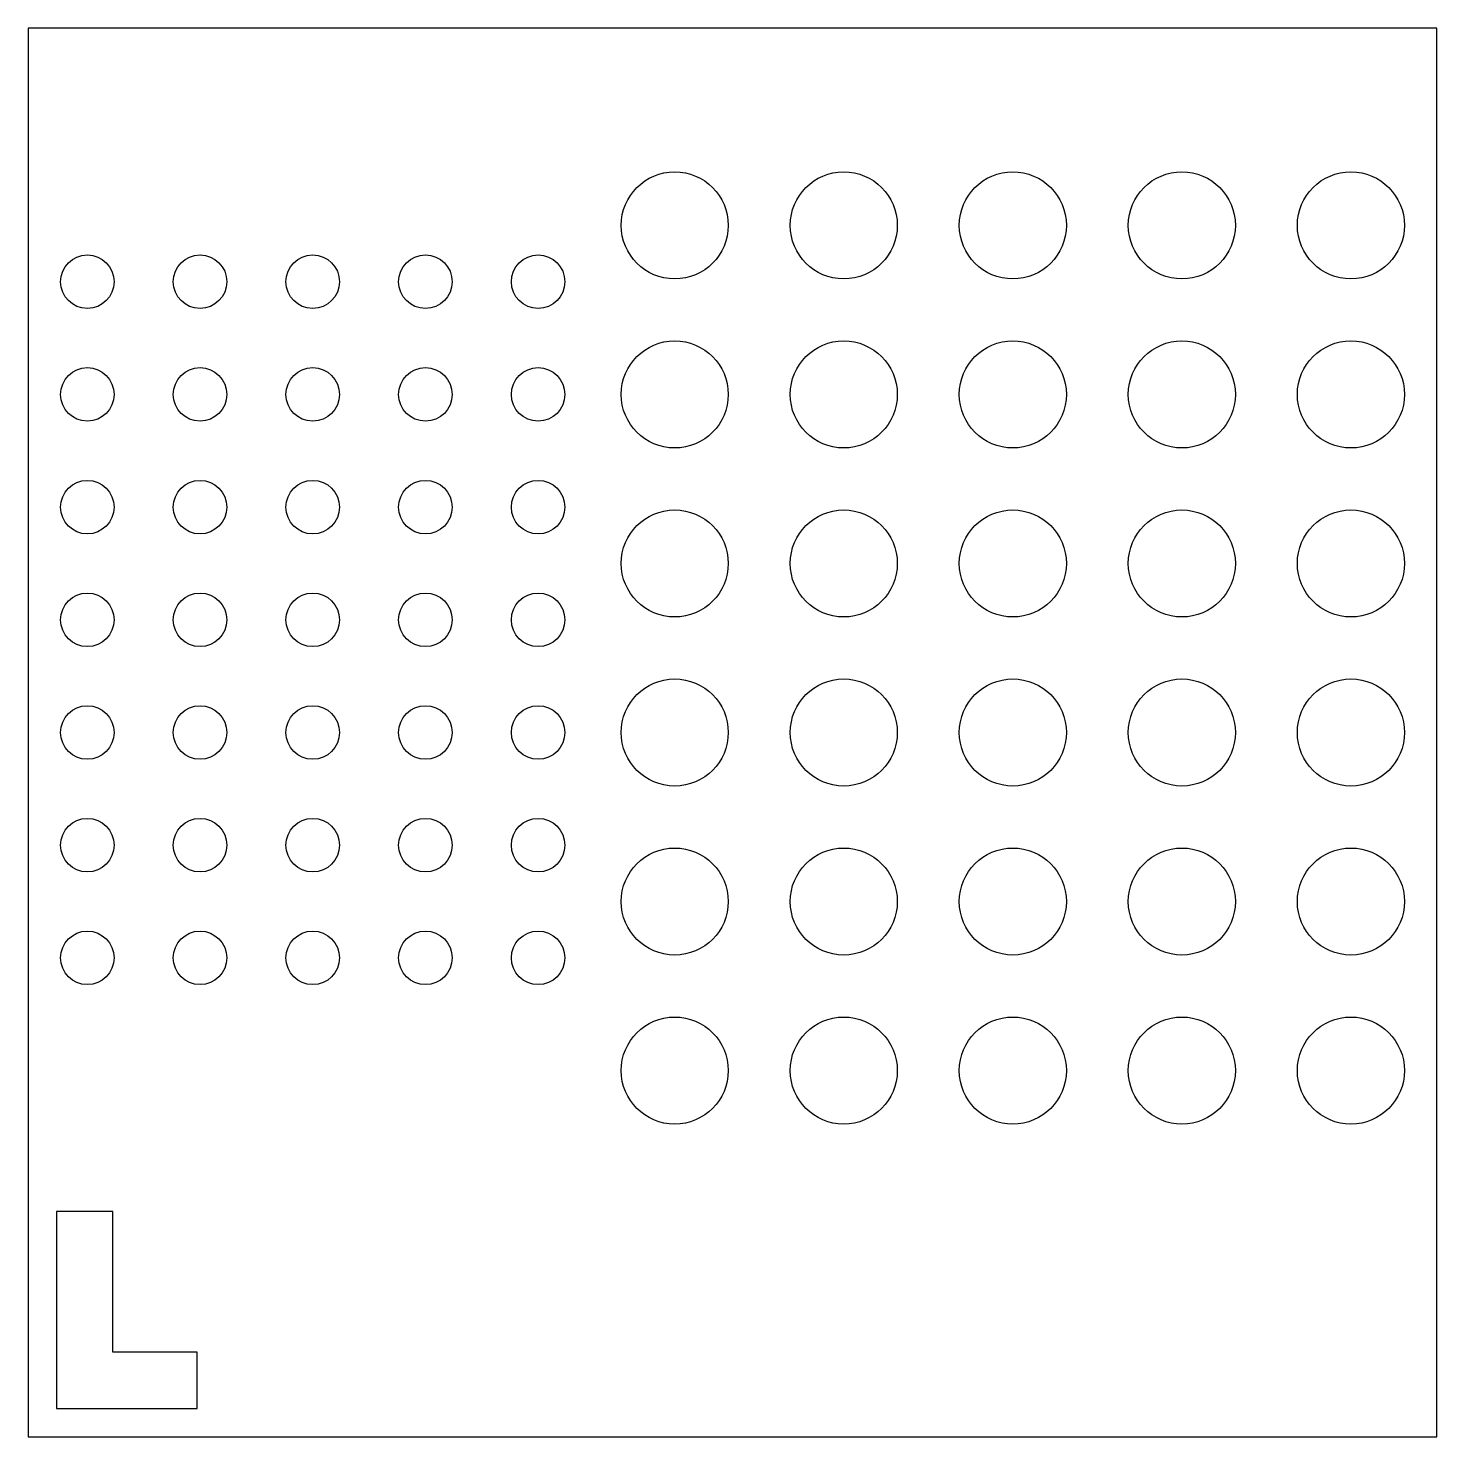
# Model space of a CAD drawing. Header units: millimetres. Extents: x 0 to 1.25, y 0 to 1.25.
import ezdxf

# ---------------------------------------------------------------- set-up
doc = ezdxf.new("R2010")
doc.units = ezdxf.units.MM

msp = doc.modelspace()

# ---------------------------------------------------------------- linework, layer by layer
for points in [[(0, 0), (1.25, 0), (1.25, 1.25), (0, 1.25)], [(0.025, 0.025), (0.15, 0.025), (0.15, 0.075), (0.075, 0.075), (0.075, 0.2), (0.025, 0.2)]]:
    msp.add_lwpolyline(points, close=True)
for centre, radius in [((0.57375, 1.075), 0.0475), ((0.72375, 1.075), 0.0475), ((0.87375, 1.075), 0.0475), ((1.02375, 1.075), 0.0475), ((1.17375, 1.075), 0.0475), ((0.0525, 1.025), 0.02375), ((0.1525, 1.025), 0.02375), ((0.2525, 1.025), 0.02375), ((0.3525, 1.025), 0.02375), ((0.4525, 1.025), 0.02375), ((0.57375, 0.925), 0.0475), ((0.72375, 0.925), 0.0475), ((0.87375, 0.925), 0.0475), ((1.02375, 0.925), 0.0475), ((1.17375, 0.925), 0.0475), ((0.0525, 0.925), 0.02375), ((0.1525, 0.925), 0.02375), ((0.2525, 0.925), 0.02375), ((0.3525, 0.925), 0.02375), ((0.4525, 0.925), 0.02375), ((0.0525, 0.825), 0.02375), ((0.1525, 0.825), 0.02375), ((0.2525, 0.825), 0.02375), ((0.3525, 0.825), 0.02375), ((0.4525, 0.825), 0.02375), ((0.57375, 0.775), 0.0475), ((0.72375, 0.775), 0.0475), ((0.87375, 0.775), 0.0475), ((1.02375, 0.775), 0.0475), ((1.17375, 0.775), 0.0475), ((0.0525, 0.725), 0.02375), ((0.1525, 0.725), 0.02375), ((0.2525, 0.725), 0.02375), ((0.3525, 0.725), 0.02375), ((0.4525, 0.725), 0.02375), ((0.57375, 0.625), 0.0475), ((0.72375, 0.625), 0.0475), ((0.87375, 0.625), 0.0475), ((1.02375, 0.625), 0.0475), ((1.17375, 0.625), 0.0475), ((0.0525, 0.625), 0.02375), ((0.1525, 0.625), 0.02375), ((0.2525, 0.625), 0.02375), ((0.3525, 0.625), 0.02375), ((0.4525, 0.625), 0.02375), ((0.0525, 0.525), 0.02375), ((0.1525, 0.525), 0.02375), ((0.2525, 0.525), 0.02375), ((0.3525, 0.525), 0.02375), ((0.4525, 0.525), 0.02375), ((0.57375, 0.475), 0.0475), ((0.72375, 0.475), 0.0475), ((0.87375, 0.475), 0.0475), ((1.02375, 0.475), 0.0475), ((1.17375, 0.475), 0.0475), ((0.0525, 0.425), 0.02375), ((0.1525, 0.425), 0.02375), ((0.2525, 0.425), 0.02375), ((0.3525, 0.425), 0.02375), ((0.4525, 0.425), 0.02375), ((0.57375, 0.325), 0.0475), ((0.72375, 0.325), 0.0475), ((0.87375, 0.325), 0.0475), ((1.02375, 0.325), 0.0475), ((1.17375, 0.325), 0.0475)]:
    msp.add_circle(centre, radius)

doc.saveas('drawing.dxf')
